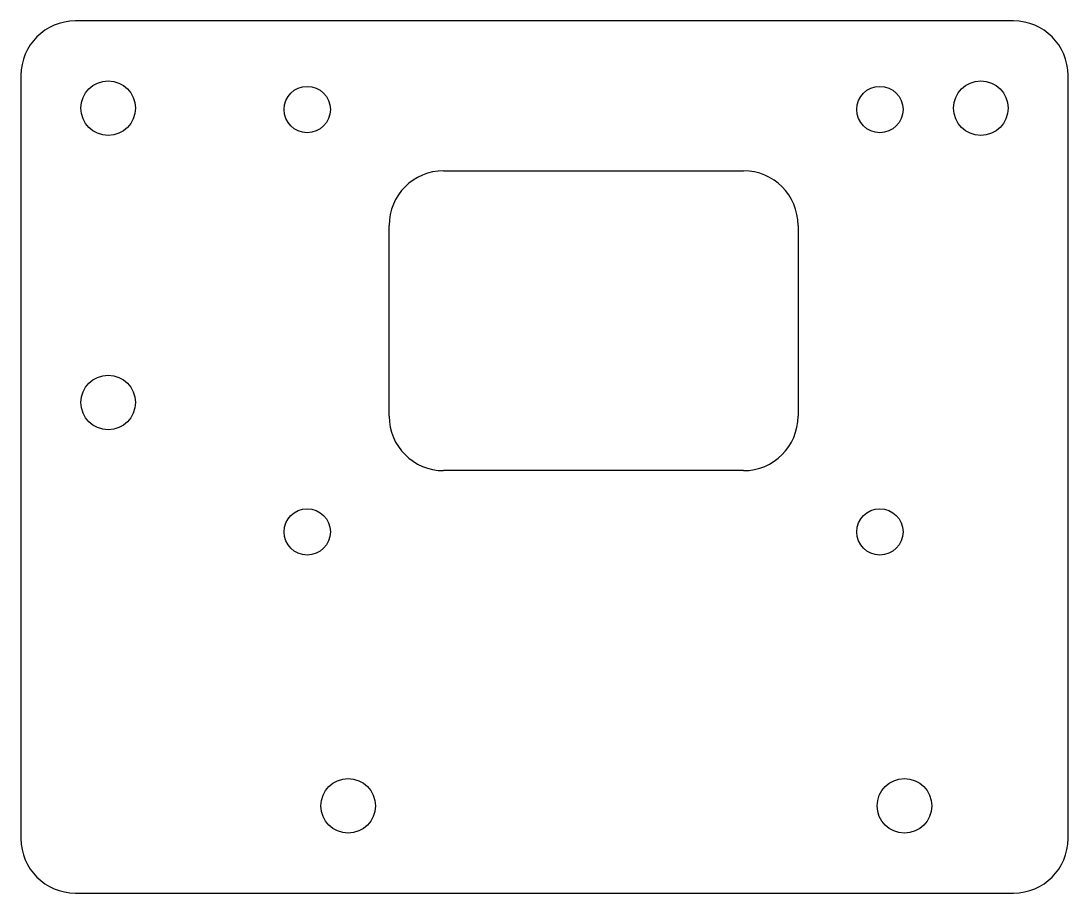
# Model space of a CAD drawing. Header units: millimetres. Extents: x 0 to 192, y 0 to 160.
import ezdxf

# ---------------------------------------------------------------- set-up
doc = ezdxf.new("R2010")
doc.units = ezdxf.units.MM

msp = doc.modelspace()

# ---------------------------------------------------------------- linework, layer by layer
at = {"color": 7, "linetype": 'Continuous', "lineweight": 25}
for p, q in [((182, 160), (10, 160)), ((0, 150), (0, 10)), ((192, 10), (192, 150)), ((77.5, 132.5), (132.5, 132.5)), ((67.5, 87.5), (67.5, 122.5)), ((142.5, 122.5), (142.5, 87.5)), ((132.5, 77.5), (77.5, 77.5)), ((10, 0), (182, 0))]:
    msp.add_line(p, q, dxfattribs=at)
for centre, radius in [((16, 144), 5), ((52.5, 143.75), 4.25), ((157.5, 143.75), 4.25), ((176, 144), 5), ((16, 90), 5), ((52.5, 66.25), 4.25), ((157.5, 66.25), 4.25), ((60, 16), 5), ((162, 16), 5)]:
    msp.add_circle(centre, radius, dxfattribs=at)
for centre, start, end in [((10, 150), 90, 180), ((182, 150), 0, 90), ((77.5, 122.5), 90, 180), ((132.5, 122.5), 0, 90), ((77.5, 87.5), 180, 270), ((132.5, 87.5), 270, 0), ((10, 10), 180, 270), ((182, 10), 270, 0)]:
    msp.add_arc(centre, 10, start, end, dxfattribs=at)

doc.saveas('drawing.dxf')
